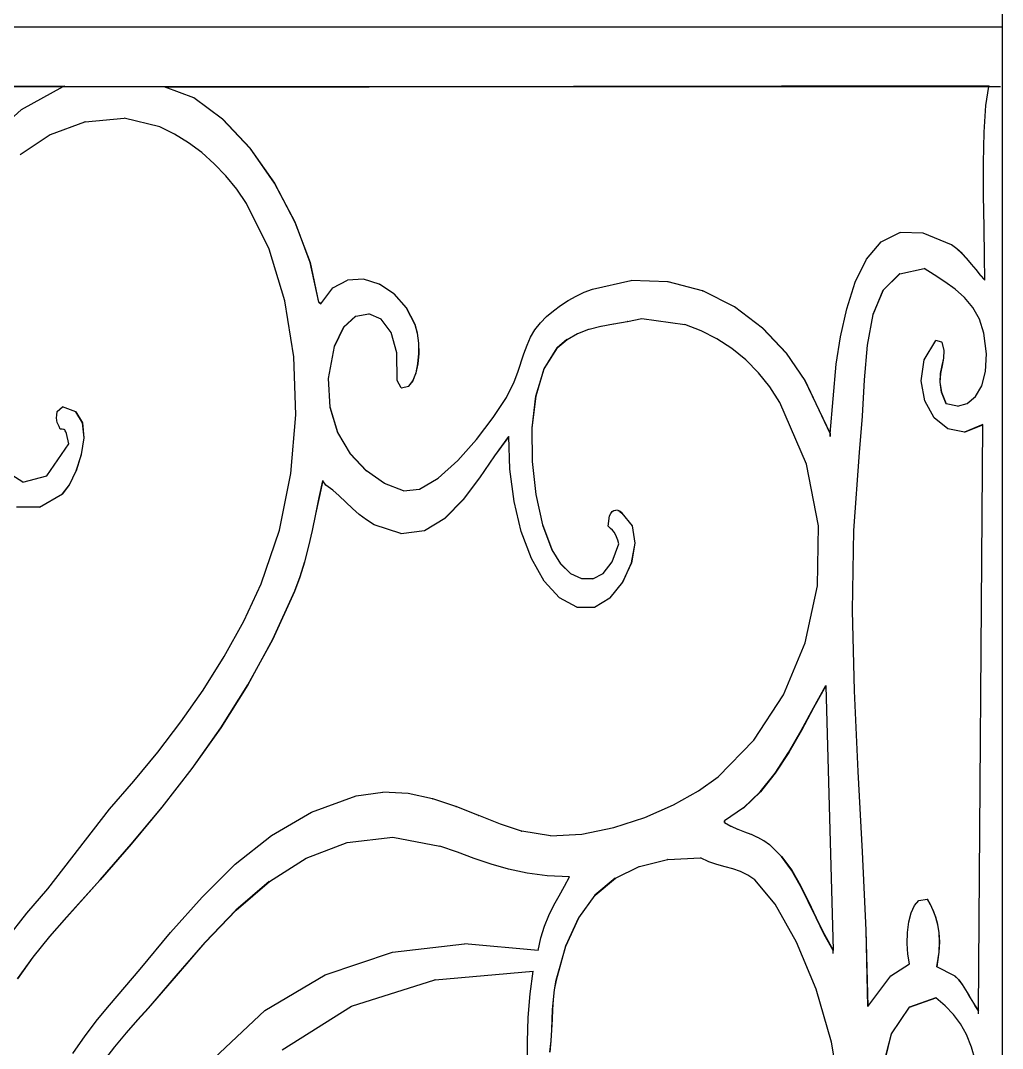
# Model space of a CAD drawing. Header units: inches. Extents: x -2812 to 9774, y -15726 to -746.
# Drawn here: x 3764.93 to 3778.76, y -9209.72 to -9195.25 of the extents above; entities that cross this region are included whole.
import ezdxf

# ---------------------------------------------------------------- set-up
doc = ezdxf.new("R2010")
doc.units = ezdxf.units.IN
doc.header["$LTSCALE"] = 17
doc.header["$MEASUREMENT"] = 0
doc.layers.add('OUTLINE', color=1, linetype='Continuous', lineweight=25)

msp = doc.modelspace()

# ---------------------------------------------------------------- linework, layer by layer
for p, q in [((3763.077, -9195.338), (3778.755, -9195.338)), ((3764.55, -9196.172), (3765.549, -9196.168)), ((3764.55, -9196.178), (3765.53, -9196.178)), ((3764.945, -9196.5), (3765.53, -9196.178)), ((3765.53, -9196.178), (3765.549, -9196.168)), ((3765.53, -9196.178), (3772.716, -9196.178)), ((3766.965, -9196.188), (3766.962, -9196.188)), ((3766.965, -9196.188), (3772.716, -9196.178)), ((3767.37, -9196.34), (3766.965, -9196.188)), ((3772.719, -9196.178), (3772.716, -9196.178)), ((3778.566, -9196.168), (3772.719, -9196.178)), ((3772.719, -9196.178), (3778.565, -9196.178)), ((3778.523, -9196.447), (3778.565, -9196.178)), ((3778.565, -9196.178), (3778.566, -9196.168)), ((3778.565, -9196.178), (3778.73, -9196.178)), ((3767.37, -9196.34), (3767.372, -9196.34)), ((3767.775, -9196.636), (3767.372, -9196.34)), ((3764.671, -9196.75), (3764.945, -9196.5)), ((3778.498, -9196.819), (3778.523, -9196.447)), ((3765.35, -9196.852), (3765.837, -9196.678)), ((3765.84, -9196.678), (3765.837, -9196.678)), ((3765.84, -9196.678), (3766.388, -9196.624)), ((3766.889, -9196.748), (3766.388, -9196.624)), ((3767.775, -9196.636), (3767.778, -9196.636)), ((3767.775, -9196.636), (3768.159, -9197.047)), ((3768.162, -9197.047), (3767.778, -9196.636)), ((3767.096, -9196.85), (3766.889, -9196.748)), ((3778.489, -9197.251), (3778.498, -9196.819)), ((3764.927, -9197.137), (3765.348, -9196.852)), ((3765.348, -9196.852), (3765.35, -9196.852)), ((3767.294, -9196.97), (3767.096, -9196.85)), ((3767.482, -9197.109), (3767.294, -9196.97)), ((3767.658, -9197.266), (3767.482, -9197.109)), ((3768.159, -9197.047), (3768.162, -9197.047)), ((3768.159, -9197.047), (3768.505, -9197.541)), ((3768.508, -9197.541), (3768.162, -9197.047)), ((3778.49, -9197.71), (3778.489, -9197.251)), ((3767.822, -9197.438), (3767.658, -9197.266)), ((3767.974, -9197.625), (3767.822, -9197.438)), ((3768.505, -9197.541), (3768.794, -9198.087)), ((3768.505, -9197.541), (3768.508, -9197.541)), ((3768.797, -9198.087), (3768.508, -9197.541)), ((3768.111, -9197.827), (3767.974, -9197.625)), ((3768.431, -9198.469), (3768.111, -9197.827)), ((3778.496, -9198.161), (3778.49, -9197.71)), ((3768.794, -9198.087), (3769.007, -9198.656)), ((3768.794, -9198.087), (3768.797, -9198.087)), ((3769.01, -9198.656), (3768.797, -9198.087)), ((3777.048, -9198.365), (3777.311, -9198.233)), ((3777.311, -9198.233), (3777.314, -9198.233)), ((3777.639, -9198.242), (3777.314, -9198.233)), ((3777.639, -9198.242), (3777.641, -9198.242)), ((3778.036, -9198.407), (3777.641, -9198.242)), ((3778.504, -9198.57), (3778.496, -9198.161)), ((3776.84, -9198.609), (3777.048, -9198.365)), ((3778.036, -9198.407), (3778.039, -9198.407)), ((3778.112, -9198.463), (3778.039, -9198.407)), ((3768.653, -9199.196), (3768.431, -9198.469)), ((3778.112, -9198.463), (3778.115, -9198.463)), ((3778.112, -9198.463), (3778.184, -9198.528)), ((3778.186, -9198.528), (3778.115, -9198.463)), ((3778.184, -9198.528), (3778.186, -9198.528)), ((3778.184, -9198.528), (3778.251, -9198.601)), ((3778.254, -9198.601), (3778.186, -9198.528)), ((3769.007, -9198.656), (3769.01, -9198.656)), ((3769.007, -9198.656), (3769.127, -9199.216)), ((3769.13, -9199.216), (3769.01, -9198.656)), ((3776.68, -9198.933), (3776.84, -9198.609)), ((3778.251, -9198.601), (3778.316, -9198.677)), ((3778.251, -9198.601), (3778.254, -9198.601)), ((3778.319, -9198.677), (3778.254, -9198.601)), ((3778.316, -9198.677), (3778.319, -9198.677)), ((3778.316, -9198.677), (3778.38, -9198.756)), ((3778.383, -9198.756), (3778.319, -9198.677)), ((3778.507, -9198.902), (3778.504, -9198.57)), ((3777.307, -9198.817), (3777.075, -9199.043)), ((3777.078, -9199.043), (3777.31, -9198.817)), ((3777.31, -9198.817), (3777.307, -9198.817)), ((3777.31, -9198.817), (3777.654, -9198.74)), ((3777.796, -9198.831), (3777.654, -9198.74)), ((3777.944, -9198.926), (3777.796, -9198.831)), ((3778.38, -9198.756), (3778.383, -9198.756)), ((3778.38, -9198.756), (3778.443, -9198.832)), ((3778.446, -9198.832), (3778.383, -9198.756)), ((3778.443, -9198.832), (3778.507, -9198.905)), ((3778.443, -9198.832), (3778.446, -9198.832)), ((3778.507, -9198.902), (3778.446, -9198.832)), ((3769.327, -9199.014), (3769.533, -9198.903)), ((3769.759, -9198.89), (3769.533, -9198.903)), ((3769.981, -9198.96), (3769.759, -9198.89)), ((3769.981, -9198.96), (3769.984, -9198.96)), ((3770.188, -9199.099), (3769.984, -9198.96)), ((3772.985, -9199.03), (3773.525, -9198.911)), ((3773.525, -9198.911), (3773.528, -9198.911)), ((3774.045, -9198.926), (3773.528, -9198.911)), ((3774.045, -9198.926), (3774.048, -9198.926)), ((3774.533, -9199.056), (3774.048, -9198.926)), ((3776.562, -9199.307), (3776.68, -9198.933)), ((3778.088, -9199.03), (3777.944, -9198.926)), ((3778.507, -9198.905), (3778.507, -9198.902)), ((3769.158, -9199.236), (3769.327, -9199.014)), ((3770.188, -9199.099), (3770.191, -9199.099)), ((3770.188, -9199.099), (3770.361, -9199.293)), ((3770.364, -9199.293), (3770.191, -9199.099)), ((3772.642, -9199.19), (3772.753, -9199.129)), ((3772.753, -9199.129), (3772.868, -9199.075)), ((3772.868, -9199.075), (3772.985, -9199.03)), ((3774.533, -9199.056), (3774.536, -9199.056)), ((3774.981, -9199.281), (3774.536, -9199.056)), ((3777.075, -9199.043), (3776.931, -9199.387)), ((3776.934, -9199.387), (3777.078, -9199.043)), ((3777.075, -9199.043), (3777.078, -9199.043)), ((3778.221, -9199.148), (3778.088, -9199.03)), ((3768.777, -9199.983), (3768.653, -9199.196)), ((3769.127, -9199.216), (3769.13, -9199.216)), ((3769.158, -9199.236), (3769.13, -9199.216)), ((3769.13, -9199.216), (3769.157, -9199.237)), ((3769.157, -9199.237), (3769.158, -9199.236)), ((3772.433, -9199.335), (3772.534, -9199.259)), ((3772.534, -9199.259), (3772.642, -9199.19)), ((3774.981, -9199.281), (3774.984, -9199.281)), ((3775.377, -9199.579), (3774.984, -9199.281)), ((3778.338, -9199.287), (3778.221, -9199.148)), ((3769.648, -9199.412), (3769.479, -9199.564)), ((3769.482, -9199.564), (3769.651, -9199.412)), ((3769.648, -9199.412), (3769.651, -9199.412)), ((3769.651, -9199.412), (3769.833, -9199.378)), ((3770.007, -9199.455), (3769.833, -9199.378)), ((3770.361, -9199.293), (3770.364, -9199.293)), ((3770.361, -9199.293), (3770.482, -9199.527)), ((3770.485, -9199.527), (3770.364, -9199.293)), ((3772.249, -9199.507), (3772.337, -9199.417)), ((3772.337, -9199.417), (3772.433, -9199.335)), ((3776.476, -9199.702), (3776.562, -9199.307)), ((3776.931, -9199.387), (3776.851, -9199.818)), ((3776.854, -9199.818), (3776.934, -9199.387)), ((3776.931, -9199.387), (3776.934, -9199.387)), ((3778.431, -9199.453), (3778.338, -9199.287)), ((3769.479, -9199.564), (3769.348, -9199.838)), ((3769.351, -9199.838), (3769.482, -9199.564)), ((3769.479, -9199.564), (3769.482, -9199.564)), ((3770.147, -9199.641), (3770.007, -9199.455)), ((3770.482, -9199.527), (3770.485, -9199.527)), ((3770.482, -9199.527), (3770.515, -9199.652)), ((3770.518, -9199.652), (3770.485, -9199.527)), ((3772.172, -9199.604), (3772.249, -9199.507)), ((3772.935, -9199.594), (3773.101, -9199.553)), ((3773.101, -9199.553), (3773.104, -9199.553)), ((3773.104, -9199.553), (3773.281, -9199.521)), ((3773.281, -9199.521), (3773.284, -9199.521)), ((3773.284, -9199.521), (3773.473, -9199.487)), ((3773.476, -9199.487), (3773.473, -9199.487)), ((3773.476, -9199.487), (3773.677, -9199.444)), ((3773.677, -9199.444), (3774.281, -9199.527)), ((3774.512, -9199.617), (3774.281, -9199.527)), ((3778.493, -9199.652), (3778.431, -9199.453)), ((3770.23, -9199.929), (3770.147, -9199.641)), ((3770.515, -9199.652), (3770.518, -9199.652)), ((3770.515, -9199.652), (3770.533, -9199.792)), ((3770.536, -9199.792), (3770.518, -9199.652)), ((3772.061, -9199.821), (3772.111, -9199.709)), ((3772.111, -9199.709), (3772.172, -9199.604)), ((3772.627, -9199.738), (3772.773, -9199.653)), ((3772.773, -9199.653), (3772.776, -9199.653)), ((3772.776, -9199.653), (3772.932, -9199.594)), ((3772.932, -9199.594), (3772.935, -9199.594)), ((3774.733, -9199.731), (3774.512, -9199.617)), ((3775.377, -9199.579), (3775.38, -9199.579)), ((3775.377, -9199.579), (3775.712, -9199.93)), ((3775.715, -9199.93), (3775.38, -9199.579)), ((3776.416, -9200.087), (3776.476, -9199.702)), ((3778.529, -9199.94), (3778.493, -9199.652)), ((3769.348, -9199.838), (3769.263, -9200.287)), ((3769.266, -9200.287), (3769.351, -9199.838)), ((3769.348, -9199.838), (3769.351, -9199.838)), ((3770.533, -9199.792), (3770.536, -9199.792)), ((3770.533, -9199.792), (3770.536, -9199.938)), ((3770.539, -9199.938), (3770.536, -9199.792)), ((3772.017, -9199.94), (3772.061, -9199.821)), ((3772.485, -9199.859), (3772.299, -9200.152)), ((3772.302, -9200.152), (3772.487, -9199.859)), ((3772.624, -9199.738), (3772.485, -9199.859)), ((3772.485, -9199.859), (3772.487, -9199.859)), ((3772.487, -9199.859), (3772.627, -9199.738)), ((3772.624, -9199.738), (3772.627, -9199.738)), ((3774.943, -9199.868), (3774.733, -9199.731)), ((3776.851, -9199.818), (3776.81, -9200.306)), ((3776.813, -9200.306), (3776.854, -9199.818)), ((3776.851, -9199.818), (3776.854, -9199.818)), ((3777.654, -9200.028), (3777.815, -9199.755)), ((3777.815, -9199.755), (3777.818, -9199.755)), ((3777.904, -9199.776), (3777.818, -9199.755)), ((3777.904, -9199.776), (3777.906, -9199.776)), ((3777.904, -9199.776), (3777.931, -9199.893)), ((3777.934, -9199.893), (3777.906, -9199.776)), ((3768.806, -9200.801), (3768.777, -9199.983)), ((3770.232, -9200.315), (3770.23, -9199.929)), ((3770.536, -9199.938), (3770.524, -9200.08)), ((3770.526, -9200.08), (3770.539, -9199.938)), ((3770.536, -9199.938), (3770.539, -9199.938)), ((3771.931, -9200.197), (3772.017, -9199.94)), ((3775.14, -9200.027), (3774.943, -9199.868)), ((3775.712, -9199.93), (3775.715, -9199.93)), ((3775.712, -9199.93), (3775.975, -9200.315)), ((3775.977, -9200.315), (3775.715, -9199.93)), ((3777.926, -9200.001), (3777.905, -9200.106)), ((3777.908, -9200.106), (3777.929, -9200.001)), ((3777.931, -9199.893), (3777.926, -9200.001)), ((3777.926, -9200.001), (3777.929, -9200.001)), ((3777.929, -9200.001), (3777.934, -9199.893)), ((3777.931, -9199.893), (3777.934, -9199.893)), ((3778.517, -9200.188), (3778.529, -9199.94)), ((3770.524, -9200.08), (3770.496, -9200.211)), ((3770.499, -9200.211), (3770.526, -9200.08)), ((3770.524, -9200.08), (3770.526, -9200.08)), ((3775.32, -9200.208), (3775.14, -9200.027)), ((3776.331, -9201.062), (3776.416, -9200.087)), ((3777.609, -9200.322), (3777.654, -9200.028)), ((3777.905, -9200.106), (3777.883, -9200.217)), ((3777.885, -9200.217), (3777.908, -9200.106)), ((3777.905, -9200.106), (3777.908, -9200.106)), ((3769.263, -9200.287), (3769.285, -9200.692)), ((3769.263, -9200.287), (3769.266, -9200.287)), ((3769.288, -9200.692), (3769.266, -9200.287)), ((3770.496, -9200.211), (3770.452, -9200.32)), ((3770.455, -9200.32), (3770.499, -9200.211)), ((3770.496, -9200.211), (3770.499, -9200.211)), ((3771.881, -9200.336), (3771.931, -9200.197)), ((3772.299, -9200.152), (3772.183, -9200.537)), ((3772.186, -9200.537), (3772.302, -9200.152)), ((3772.299, -9200.152), (3772.302, -9200.152)), ((3775.481, -9200.408), (3775.32, -9200.208)), ((3777.883, -9200.217), (3777.874, -9200.339)), ((3777.877, -9200.339), (3777.885, -9200.217)), ((3777.883, -9200.217), (3777.885, -9200.217)), ((3778.465, -9200.39), (3778.517, -9200.188)), ((3770.29, -9200.419), (3770.232, -9200.315)), ((3770.29, -9200.419), (3770.293, -9200.419)), ((3770.293, -9200.419), (3770.394, -9200.398)), ((3770.452, -9200.32), (3770.394, -9200.398)), ((3770.394, -9200.398), (3770.396, -9200.398)), ((3770.396, -9200.398), (3770.455, -9200.32)), ((3770.452, -9200.32), (3770.455, -9200.32)), ((3771.77, -9200.554), (3771.881, -9200.336)), ((3775.621, -9200.626), (3775.481, -9200.408)), ((3775.975, -9200.315), (3776.328, -9201.062)), ((3775.975, -9200.315), (3775.977, -9200.315)), ((3776.331, -9201.062), (3775.977, -9200.315)), ((3776.81, -9200.306), (3776.781, -9200.82)), ((3776.784, -9200.82), (3776.813, -9200.306)), ((3776.81, -9200.306), (3776.813, -9200.306)), ((3777.661, -9200.605), (3777.609, -9200.322)), ((3777.874, -9200.339), (3777.877, -9200.339)), ((3777.874, -9200.339), (3777.896, -9200.48)), ((3777.899, -9200.48), (3777.877, -9200.339)), ((3778.377, -9200.542), (3778.465, -9200.39)), ((3771.586, -9200.837), (3771.77, -9200.554)), ((3772.183, -9200.537), (3772.131, -9200.983)), ((3772.133, -9200.983), (3772.186, -9200.537)), ((3772.183, -9200.537), (3772.186, -9200.537)), ((3777.896, -9200.48), (3777.899, -9200.48)), ((3777.896, -9200.48), (3777.962, -9200.647)), ((3777.965, -9200.647), (3777.899, -9200.48)), ((3778.26, -9200.639), (3778.377, -9200.542)), ((3765.446, -9200.751), (3765.519, -9200.689)), ((3765.519, -9200.689), (3765.522, -9200.689)), ((3765.522, -9200.689), (3765.521, -9200.689)), ((3765.707, -9200.757), (3765.522, -9200.689)), ((3769.285, -9200.692), (3769.288, -9200.692)), ((3769.285, -9200.692), (3769.394, -9201.048)), ((3769.397, -9201.048), (3769.288, -9200.692)), ((3775.995, -9201.492), (3775.621, -9200.626)), ((3777.792, -9200.842), (3777.661, -9200.605)), ((3777.962, -9200.647), (3777.965, -9200.647)), ((3778.12, -9200.676), (3777.965, -9200.647)), ((3778.12, -9200.676), (3778.26, -9200.639)), ((3765.438, -9200.844), (3765.44, -9200.803)), ((3765.441, -9200.879), (3765.438, -9200.844)), ((3765.44, -9200.803), (3765.446, -9200.751)), ((3765.707, -9200.757), (3765.802, -9200.912)), ((3765.707, -9200.757), (3765.71, -9200.757)), ((3765.804, -9200.912), (3765.71, -9200.757)), ((3768.738, -9201.624), (3768.806, -9200.801)), ((3771.351, -9201.147), (3771.586, -9200.837)), ((3776.781, -9200.82), (3776.74, -9201.332)), ((3776.743, -9201.332), (3776.784, -9200.82)), ((3776.781, -9200.82), (3776.784, -9200.82)), ((3777.984, -9200.999), (3777.792, -9200.842)), ((3765.448, -9200.908), (3765.441, -9200.879)), ((3765.458, -9200.936), (3765.448, -9200.908)), ((3765.472, -9200.966), (3765.458, -9200.936)), ((3765.49, -9201), (3765.472, -9200.966)), ((3765.516, -9201.003), (3765.49, -9201)), ((3765.534, -9201.006), (3765.516, -9201.003)), ((3765.546, -9201.008), (3765.534, -9201.006)), ((3765.553, -9201.013), (3765.546, -9201.008)), ((3765.56, -9201.023), (3765.553, -9201.013)), ((3765.802, -9200.912), (3765.822, -9201.122)), ((3765.802, -9200.912), (3765.804, -9200.912)), ((3765.825, -9201.122), (3765.804, -9200.912)), ((3772.131, -9200.983), (3772.133, -9200.983)), ((3772.131, -9200.983), (3772.134, -9201.455)), ((3772.137, -9201.455), (3772.133, -9200.983)), ((3778.22, -9201.042), (3777.984, -9200.999)), ((3778.478, -9200.938), (3778.222, -9201.042)), ((3778.222, -9201.042), (3778.478, -9200.939)), ((3778.419, -9209.187), (3778.478, -9200.939)), ((3778.478, -9200.939), (3778.478, -9200.938)), ((3765.567, -9201.038), (3765.56, -9201.023)), ((3765.578, -9201.062), (3765.567, -9201.038)), ((3765.608, -9201.207), (3765.578, -9201.062)), ((3765.822, -9201.122), (3765.786, -9201.358)), ((3765.789, -9201.358), (3765.825, -9201.122)), ((3765.822, -9201.122), (3765.825, -9201.122)), ((3769.394, -9201.048), (3769.571, -9201.349)), ((3769.394, -9201.048), (3769.397, -9201.048)), ((3769.574, -9201.349), (3769.397, -9201.048)), ((3771.085, -9201.444), (3771.351, -9201.147)), ((3771.807, -9201.103), (3771.605, -9201.377)), ((3771.608, -9201.377), (3771.807, -9201.107)), ((3771.807, -9201.107), (3771.807, -9201.103)), ((3771.821, -9201.565), (3771.807, -9201.107)), ((3776.328, -9201.062), (3776.328, -9201.103)), ((3776.328, -9201.062), (3776.331, -9201.062)), ((3776.328, -9201.103), (3776.331, -9201.071)), ((3776.331, -9201.071), (3776.331, -9201.062)), ((3778.22, -9201.042), (3778.222, -9201.042)), ((3765.302, -9201.66), (3765.608, -9201.207)), ((3765.786, -9201.358), (3765.712, -9201.589)), ((3765.715, -9201.589), (3765.789, -9201.358)), ((3765.786, -9201.358), (3765.789, -9201.358)), ((3769.571, -9201.349), (3769.798, -9201.59)), ((3769.571, -9201.349), (3769.574, -9201.349)), ((3769.8, -9201.59), (3769.574, -9201.349)), ((3770.811, -9201.69), (3771.085, -9201.444)), ((3771.605, -9201.377), (3771.393, -9201.687)), ((3771.396, -9201.687), (3771.608, -9201.377)), ((3771.605, -9201.377), (3771.608, -9201.377)), ((3776.74, -9201.332), (3776.658, -9202.43)), ((3776.661, -9202.43), (3776.743, -9201.332)), ((3776.74, -9201.332), (3776.743, -9201.332)), ((3764.964, -9201.746), (3764.632, -9201.539)), ((3765.712, -9201.589), (3765.617, -9201.784)), ((3765.62, -9201.784), (3765.715, -9201.589)), ((3765.712, -9201.589), (3765.715, -9201.589)), ((3769.798, -9201.59), (3769.8, -9201.59)), ((3770.053, -9201.766), (3769.8, -9201.59)), ((3771.879, -9202.018), (3771.821, -9201.565)), ((3772.134, -9201.455), (3772.137, -9201.455)), ((3772.134, -9201.455), (3772.187, -9201.92)), ((3772.19, -9201.92), (3772.137, -9201.455)), ((3776.164, -9202.361), (3775.995, -9201.492)), ((3764.964, -9201.746), (3765.302, -9201.66)), ((3768.575, -9202.425), (3768.738, -9201.624)), ((3769.186, -9201.726), (3769.134, -9201.963)), ((3769.137, -9201.963), (3769.188, -9201.729)), ((3769.188, -9201.729), (3769.186, -9201.726)), ((3769.23, -9201.788), (3769.188, -9201.729)), ((3770.548, -9201.845), (3770.811, -9201.69)), ((3771.393, -9201.687), (3771.162, -9201.993)), ((3771.165, -9201.993), (3771.396, -9201.687)), ((3771.393, -9201.687), (3771.396, -9201.687)), ((3765.617, -9201.784), (3765.519, -9201.912)), ((3765.522, -9201.912), (3765.62, -9201.784)), ((3765.617, -9201.784), (3765.62, -9201.784)), ((3769.325, -9201.86), (3769.23, -9201.788)), ((3769.418, -9201.942), (3769.325, -9201.86)), ((3770.053, -9201.766), (3770.056, -9201.766)), ((3770.32, -9201.871), (3770.056, -9201.766)), ((3770.32, -9201.871), (3770.548, -9201.845)), ((3765.198, -9202.099), (3765.519, -9201.912)), ((3765.519, -9201.912), (3765.522, -9201.912)), ((3769.134, -9201.963), (3769.085, -9202.197)), ((3769.088, -9202.197), (3769.137, -9201.963)), ((3769.134, -9201.963), (3769.137, -9201.963)), ((3769.603, -9202.116), (3769.418, -9201.942)), ((3771.162, -9201.993), (3770.906, -9202.253)), ((3770.909, -9202.253), (3771.165, -9201.993)), ((3771.162, -9201.993), (3771.165, -9201.993)), ((3771.981, -9202.444), (3771.879, -9202.018)), ((3772.187, -9201.92), (3772.19, -9201.92)), ((3772.187, -9201.92), (3772.281, -9202.347)), ((3772.284, -9202.347), (3772.19, -9201.92)), ((3765.198, -9202.099), (3764.871, -9202.099)), ((3769.699, -9202.201), (3769.603, -9202.116)), ((3773.239, -9202.188), (3773.26, -9202.162)), ((3773.26, -9202.162), (3773.285, -9202.147)), ((3773.285, -9202.147), (3773.312, -9202.142)), ((3773.312, -9202.142), (3773.314, -9202.142)), ((3773.314, -9202.142), (3773.313, -9202.142)), ((3773.34, -9202.146), (3773.314, -9202.142)), ((3773.34, -9202.146), (3773.343, -9202.146)), ((3773.369, -9202.159), (3773.343, -9202.146)), ((3773.369, -9202.159), (3773.372, -9202.159)), ((3773.369, -9202.159), (3773.398, -9202.182)), ((3773.4, -9202.182), (3773.372, -9202.159)), ((3769.085, -9202.197), (3769.037, -9202.426)), ((3769.04, -9202.426), (3769.088, -9202.197)), ((3769.085, -9202.197), (3769.088, -9202.197)), ((3769.8, -9202.28), (3769.699, -9202.201)), ((3769.908, -9202.348), (3769.8, -9202.28)), ((3770.619, -9202.427), (3770.906, -9202.253)), ((3770.906, -9202.253), (3770.909, -9202.253)), ((3773.206, -9202.368), (3773.221, -9202.223)), ((3773.221, -9202.223), (3773.239, -9202.188)), ((3773.398, -9202.182), (3773.4, -9202.182)), ((3773.398, -9202.182), (3773.542, -9202.36)), ((3773.545, -9202.36), (3773.4, -9202.182)), ((3768.317, -9203.177), (3768.575, -9202.425)), ((3769.037, -9202.426), (3768.985, -9202.65)), ((3768.988, -9202.65), (3769.04, -9202.426)), ((3769.037, -9202.426), (3769.04, -9202.426)), ((3770.286, -9202.472), (3769.908, -9202.348)), ((3770.289, -9202.472), (3770.616, -9202.427)), ((3770.616, -9202.427), (3770.619, -9202.427)), ((3772.123, -9202.824), (3771.981, -9202.444)), ((3772.281, -9202.347), (3772.284, -9202.347)), ((3772.281, -9202.347), (3772.411, -9202.7)), ((3772.414, -9202.7), (3772.284, -9202.347)), ((3773.238, -9202.398), (3773.206, -9202.368)), ((3773.264, -9202.425), (3773.238, -9202.398)), ((3773.286, -9202.453), (3773.264, -9202.425)), ((3773.305, -9202.483), (3773.286, -9202.453)), ((3773.542, -9202.36), (3773.545, -9202.36)), ((3773.542, -9202.36), (3773.581, -9202.607)), ((3773.584, -9202.607), (3773.545, -9202.36)), ((3776.151, -9203.209), (3776.164, -9202.361)), ((3776.658, -9202.43), (3776.64, -9203.552)), ((3776.643, -9203.552), (3776.661, -9202.43)), ((3776.658, -9202.43), (3776.661, -9202.43)), ((3770.286, -9202.472), (3770.289, -9202.472)), ((3773.322, -9202.519), (3773.305, -9202.483)), ((3773.338, -9202.563), (3773.322, -9202.519)), ((3773.353, -9202.617), (3773.338, -9202.563)), ((3773.581, -9202.607), (3773.53, -9202.885)), ((3773.533, -9202.885), (3773.584, -9202.607)), ((3773.581, -9202.607), (3773.584, -9202.607)), ((3768.985, -9202.65), (3768.929, -9202.868)), ((3768.932, -9202.868), (3768.988, -9202.65)), ((3768.985, -9202.65), (3768.988, -9202.65)), ((3772.411, -9202.7), (3772.414, -9202.7)), ((3772.411, -9202.7), (3772.533, -9202.899)), ((3772.536, -9202.899), (3772.414, -9202.7)), ((3773.26, -9202.87), (3773.353, -9202.617)), ((3768.929, -9202.868), (3768.864, -9203.079)), ((3768.867, -9203.079), (3768.932, -9202.868)), ((3768.929, -9202.868), (3768.932, -9202.868)), ((3772.302, -9203.141), (3772.123, -9202.824)), ((3772.533, -9202.899), (3772.536, -9202.899)), ((3772.533, -9202.899), (3772.677, -9203.038)), ((3772.68, -9203.038), (3772.536, -9202.899)), ((3773.135, -9203.032), (3773.26, -9202.87)), ((3773.53, -9202.885), (3773.407, -9203.154)), ((3773.41, -9203.154), (3773.533, -9202.885)), ((3773.53, -9202.885), (3773.533, -9202.885)), ((3772.677, -9203.038), (3772.68, -9203.038)), ((3772.832, -9203.11), (3772.68, -9203.038)), ((3772.989, -9203.11), (3773.135, -9203.032)), ((3768.072, -9203.704), (3768.317, -9203.177)), ((3768.864, -9203.079), (3768.788, -9203.281)), ((3768.791, -9203.281), (3768.867, -9203.079)), ((3768.864, -9203.079), (3768.867, -9203.079)), ((3772.517, -9203.375), (3772.302, -9203.141)), ((3772.832, -9203.11), (3772.835, -9203.11)), ((3772.989, -9203.11), (3772.835, -9203.11)), ((3773.407, -9203.154), (3773.227, -9203.374)), ((3773.23, -9203.374), (3773.41, -9203.154)), ((3773.407, -9203.154), (3773.41, -9203.154)), ((3768.788, -9203.281), (3768.478, -9203.96)), ((3768.481, -9203.96), (3768.791, -9203.281)), ((3768.788, -9203.281), (3768.791, -9203.281)), ((3775.979, -9204.01), (3776.151, -9203.209)), ((3772.764, -9203.509), (3772.517, -9203.375)), ((3773.01, -9203.506), (3773.227, -9203.374)), ((3773.227, -9203.374), (3773.23, -9203.374)), ((3772.764, -9203.509), (3772.767, -9203.509)), ((3772.767, -9203.509), (3773.007, -9203.506)), ((3773.007, -9203.506), (3773.01, -9203.506)), ((3776.64, -9203.552), (3776.643, -9203.552)), ((3776.64, -9203.552), (3776.667, -9204.686)), ((3776.67, -9204.686), (3776.643, -9203.552)), ((3767.799, -9204.202), (3768.072, -9203.704)), ((3768.478, -9203.96), (3768.129, -9204.6)), ((3768.131, -9204.6), (3768.481, -9203.96)), ((3768.478, -9203.96), (3768.481, -9203.96)), ((3775.674, -9204.741), (3775.979, -9204.01)), ((3767.503, -9204.674), (3767.799, -9204.202)), ((3768.129, -9204.6), (3767.748, -9205.205)), ((3767.751, -9205.205), (3768.131, -9204.6)), ((3768.129, -9204.6), (3768.131, -9204.6)), ((3776.094, -9204.926), (3776.269, -9204.608)), ((3776.269, -9204.613), (3776.097, -9204.926)), ((3776.269, -9204.608), (3776.27, -9204.611)), ((3776.27, -9204.611), (3776.269, -9204.613)), ((3776.269, -9204.613), (3776.371, -9208.334)), ((3776.27, -9204.611), (3776.27, -9204.612)), ((3767.189, -9205.122), (3767.503, -9204.674)), ((3775.257, -9205.377), (3775.674, -9204.741)), ((3776.667, -9204.686), (3776.67, -9204.686)), ((3776.667, -9204.686), (3776.72, -9205.822)), ((3776.723, -9205.822), (3776.67, -9204.686)), ((3775.922, -9205.244), (3776.094, -9204.926)), ((3776.097, -9204.926), (3775.924, -9205.244)), ((3776.094, -9204.926), (3776.097, -9204.926)), ((3766.861, -9205.549), (3767.189, -9205.122)), ((3767.748, -9205.205), (3767.343, -9205.778)), ((3767.346, -9205.778), (3767.751, -9205.205)), ((3767.748, -9205.205), (3767.751, -9205.205)), ((3775.744, -9205.552), (3775.922, -9205.244)), ((3775.924, -9205.244), (3775.747, -9205.552)), ((3775.922, -9205.244), (3775.924, -9205.244)), ((3774.752, -9205.894), (3775.257, -9205.377)), ((3766.524, -9205.958), (3766.861, -9205.549)), ((3775.554, -9205.842), (3775.744, -9205.552)), ((3775.747, -9205.552), (3775.557, -9205.842)), ((3775.744, -9205.552), (3775.747, -9205.552)), ((3767.343, -9205.778), (3766.92, -9206.323)), ((3766.923, -9206.323), (3767.346, -9205.778)), ((3767.343, -9205.778), (3767.346, -9205.778)), ((3774.474, -9206.093), (3774.752, -9205.894)), ((3775.345, -9206.106), (3775.554, -9205.842)), ((3775.557, -9205.842), (3775.347, -9206.106)), ((3775.554, -9205.842), (3775.557, -9205.842)), ((3776.72, -9205.822), (3776.723, -9205.822)), ((3776.72, -9205.822), (3776.782, -9206.949)), ((3776.785, -9206.949), (3776.723, -9205.822)), ((3766.182, -9206.35), (3766.524, -9205.958)), ((3769.026, -9206.392), (3769.657, -9206.164)), ((3769.657, -9206.164), (3770.029, -9206.11)), ((3770.029, -9206.11), (3770.032, -9206.11)), ((3770.387, -9206.129), (3770.032, -9206.11)), ((3770.387, -9206.129), (3770.39, -9206.129)), ((3770.73, -9206.203), (3770.39, -9206.129)), ((3770.73, -9206.203), (3770.733, -9206.203)), ((3771.061, -9206.313), (3770.733, -9206.203)), ((3774.123, -9206.29), (3774.474, -9206.093)), ((3775.109, -9206.333), (3775.345, -9206.106)), ((3775.347, -9206.106), (3775.112, -9206.333)), ((3775.345, -9206.106), (3775.347, -9206.106)), ((3765.313, -9207.47), (3766.182, -9206.35)), ((3766.92, -9206.323), (3766.487, -9206.845)), ((3766.49, -9206.845), (3766.923, -9206.323)), ((3766.92, -9206.323), (3766.923, -9206.323)), ((3771.061, -9206.313), (3771.064, -9206.313)), ((3771.38, -9206.438), (3771.064, -9206.313)), ((3773.719, -9206.468), (3774.123, -9206.29)), ((3775.109, -9206.333), (3774.844, -9206.516)), ((3775.109, -9206.333), (3775.112, -9206.333)), ((3768.463, -9206.719), (3769.026, -9206.392)), ((3771.38, -9206.438), (3771.382, -9206.438)), ((3771.687, -9206.561), (3771.382, -9206.438)), ((3773.282, -9206.61), (3773.719, -9206.468)), ((3774.841, -9206.537), (3774.841, -9206.516)), ((3774.841, -9206.516), (3774.844, -9206.516)), ((3774.844, -9206.516), (3774.844, -9206.537)), ((3771.687, -9206.561), (3771.69, -9206.561)), ((3771.984, -9206.661), (3771.69, -9206.561)), ((3771.984, -9206.661), (3771.987, -9206.661)), ((3772.394, -9206.724), (3771.987, -9206.661)), ((3772.833, -9206.701), (3773.282, -9206.61)), ((3774.841, -9206.537), (3774.844, -9206.537)), ((3774.844, -9206.537), (3774.933, -9206.59)), ((3774.933, -9206.59), (3774.936, -9206.59)), ((3774.936, -9206.59), (3775.027, -9206.633)), ((3775.027, -9206.633), (3775.03, -9206.633)), ((3775.03, -9206.633), (3775.121, -9206.669)), ((3767.954, -9207.125), (3768.463, -9206.719)), ((3769.531, -9206.821), (3770.173, -9206.744)), ((3770.173, -9206.744), (3770.835, -9206.869)), ((3772.394, -9206.724), (3772.833, -9206.701)), ((3775.121, -9206.669), (3775.124, -9206.669)), ((3775.124, -9206.669), (3775.213, -9206.704)), ((3775.213, -9206.704), (3775.216, -9206.704)), ((3775.216, -9206.704), (3775.303, -9206.742)), ((3775.303, -9206.742), (3775.306, -9206.742)), ((3775.306, -9206.742), (3775.391, -9206.789)), ((3775.391, -9206.789), (3775.394, -9206.789)), ((3775.394, -9206.789), (3775.474, -9206.848)), ((3766.487, -9206.845), (3766.049, -9207.346)), ((3766.052, -9207.346), (3766.49, -9206.845)), ((3766.487, -9206.845), (3766.49, -9206.845)), ((3768.954, -9207.04), (3769.528, -9206.821)), ((3769.531, -9206.821), (3769.528, -9206.821)), ((3771.081, -9206.957), (3770.835, -9206.869)), ((3775.643, -9207.017), (3775.474, -9206.848)), ((3775.474, -9206.848), (3775.477, -9206.848)), ((3775.477, -9206.848), (3775.646, -9207.017)), ((3776.782, -9206.949), (3776.785, -9206.949)), ((3776.782, -9206.949), (3776.834, -9208.055)), ((3776.837, -9208.055), (3776.785, -9206.949)), ((3768.436, -9207.368), (3768.952, -9207.04)), ((3768.952, -9207.04), (3768.954, -9207.04)), ((3771.319, -9207.044), (3771.081, -9206.957)), ((3771.556, -9207.125), (3771.319, -9207.044)), ((3773.645, -9207.155), (3774.041, -9207.06)), ((3774.044, -9207.06), (3774.041, -9207.06)), ((3774.044, -9207.06), (3774.502, -9207.035)), ((3774.619, -9207.09), (3774.502, -9207.035)), ((3774.735, -9207.13), (3774.619, -9207.09)), ((3775.786, -9207.211), (3775.643, -9207.017)), ((3775.643, -9207.017), (3775.646, -9207.017)), ((3775.646, -9207.017), (3775.788, -9207.211)), ((3767.486, -9207.588), (3767.954, -9207.125)), ((3771.8, -9207.196), (3771.556, -9207.125)), ((3772.061, -9207.252), (3771.8, -9207.196)), ((3773.305, -9207.321), (3773.642, -9207.155)), ((3773.642, -9207.155), (3773.645, -9207.155)), ((3774.849, -9207.162), (3774.735, -9207.13)), ((3774.96, -9207.192), (3774.849, -9207.162)), ((3775.067, -9207.228), (3774.96, -9207.192)), ((3775.17, -9207.277), (3775.067, -9207.228)), ((3775.909, -9207.424), (3775.786, -9207.211)), ((3775.786, -9207.211), (3775.788, -9207.211)), ((3775.788, -9207.211), (3775.912, -9207.424)), ((3766.049, -9207.346), (3765.579, -9207.868)), ((3765.582, -9207.868), (3766.052, -9207.346)), ((3766.049, -9207.346), (3766.052, -9207.346)), ((3768.433, -9207.368), (3767.962, -9207.774)), ((3767.965, -9207.774), (3768.436, -9207.368)), ((3768.433, -9207.368), (3768.436, -9207.368)), ((3772.345, -9207.29), (3772.061, -9207.252)), ((3772.661, -9207.304), (3772.345, -9207.29)), ((3772.589, -9207.436), (3772.661, -9207.304)), ((3773.303, -9207.321), (3773.018, -9207.562)), ((3773.021, -9207.562), (3773.305, -9207.321)), ((3773.303, -9207.321), (3773.305, -9207.321)), ((3775.268, -9207.346), (3775.17, -9207.277)), ((3775.556, -9207.689), (3775.268, -9207.346)), ((3765.019, -9207.813), (3765.313, -9207.47)), ((3772.514, -9207.568), (3772.589, -9207.436)), ((3776.022, -9207.65), (3775.909, -9207.424)), ((3775.909, -9207.424), (3775.912, -9207.424)), ((3775.912, -9207.424), (3776.024, -9207.65)), ((3767.043, -9208.088), (3767.486, -9207.588)), ((3772.44, -9207.703), (3772.514, -9207.568)), ((3773.018, -9207.562), (3772.787, -9207.88)), ((3772.79, -9207.88), (3773.021, -9207.562)), ((3773.018, -9207.562), (3773.021, -9207.562)), ((3776.131, -9207.882), (3776.022, -9207.65)), ((3776.022, -9207.65), (3776.024, -9207.65)), ((3776.024, -9207.65), (3776.134, -9207.882)), ((3777.519, -9207.704), (3777.58, -9207.636)), ((3777.58, -9207.636), (3777.697, -9207.615)), ((3777.697, -9207.615), (3777.7, -9207.615)), ((3777.697, -9207.615), (3777.738, -9207.691)), ((3777.741, -9207.691), (3777.7, -9207.615)), ((3764.732, -9208.181), (3765.019, -9207.813)), ((3767.962, -9207.774), (3767.527, -9208.227)), ((3767.53, -9208.227), (3767.965, -9207.774)), ((3767.962, -9207.774), (3767.965, -9207.774)), ((3772.37, -9207.845), (3772.44, -9207.703)), ((3775.856, -9208.22), (3775.556, -9207.689)), ((3777.437, -9207.938), (3777.471, -9207.808)), ((3777.471, -9207.808), (3777.519, -9207.704)), ((3777.738, -9207.691), (3777.741, -9207.691)), ((3777.738, -9207.691), (3777.778, -9207.775)), ((3777.78, -9207.775), (3777.741, -9207.691)), ((3777.778, -9207.775), (3777.78, -9207.775)), ((3777.778, -9207.775), (3777.813, -9207.869)), ((3777.816, -9207.869), (3777.78, -9207.775)), ((3765.579, -9207.868), (3765.339, -9208.144)), ((3765.342, -9208.144), (3765.582, -9207.868)), ((3765.579, -9207.868), (3765.582, -9207.868)), ((3772.308, -9207.996), (3772.37, -9207.845)), ((3772.787, -9207.88), (3772.605, -9208.277)), ((3772.608, -9208.277), (3772.79, -9207.88)), ((3772.787, -9207.88), (3772.79, -9207.88)), ((3776.245, -9208.115), (3776.131, -9207.882)), ((3776.131, -9207.882), (3776.134, -9207.882)), ((3776.134, -9207.882), (3776.248, -9208.115)), ((3777.417, -9208.085), (3777.437, -9207.938)), ((3777.813, -9207.869), (3777.816, -9207.869)), ((3777.813, -9207.869), (3777.842, -9207.974)), ((3777.845, -9207.974), (3777.816, -9207.869)), ((3766.613, -9208.601), (3767.043, -9208.088)), ((3772.257, -9208.161), (3772.308, -9207.996)), ((3776.834, -9208.055), (3776.837, -9208.055)), ((3776.834, -9208.055), (3776.858, -9209.129)), ((3776.861, -9209.126), (3776.837, -9208.055)), ((3777.412, -9208.239), (3777.417, -9208.085)), ((3777.842, -9207.974), (3777.845, -9207.974)), ((3777.842, -9207.974), (3777.861, -9208.09)), ((3777.864, -9208.09), (3777.845, -9207.974)), ((3777.861, -9208.09), (3777.864, -9208.09)), ((3777.861, -9208.09), (3777.868, -9208.219)), ((3777.871, -9208.219), (3777.864, -9208.09)), ((3765.339, -9208.144), (3765.105, -9208.434)), ((3765.108, -9208.434), (3765.342, -9208.144)), ((3765.339, -9208.144), (3765.342, -9208.144)), ((3767.527, -9208.227), (3767.119, -9208.697)), ((3767.122, -9208.697), (3767.53, -9208.227)), ((3767.527, -9208.227), (3767.53, -9208.227)), ((3770.168, -9208.364), (3771.179, -9208.245)), ((3771.179, -9208.245), (3771.182, -9208.245)), ((3771.182, -9208.245), (3771.181, -9208.245)), ((3772.22, -9208.341), (3771.182, -9208.245)), ((3772.22, -9208.341), (3772.257, -9208.161)), ((3776.132, -9208.885), (3775.856, -9208.22)), ((3776.371, -9208.339), (3776.245, -9208.115)), ((3776.245, -9208.115), (3776.248, -9208.115)), ((3776.248, -9208.115), (3776.371, -9208.334)), ((3777.422, -9208.389), (3777.412, -9208.239)), ((3777.868, -9208.219), (3777.859, -9208.362)), ((3777.862, -9208.362), (3777.871, -9208.219)), ((3777.868, -9208.219), (3777.871, -9208.219)), ((3769.221, -9208.682), (3770.168, -9208.364)), ((3772.605, -9208.277), (3772.47, -9208.756)), ((3772.473, -9208.756), (3772.608, -9208.277)), ((3772.605, -9208.277), (3772.608, -9208.277)), ((3776.371, -9208.334), (3776.371, -9208.339)), ((3776.372, -9208.341), (3776.371, -9208.339)), ((3776.372, -9208.383), (3776.372, -9208.341)), ((3777.447, -9208.528), (3777.422, -9208.389)), ((3777.859, -9208.362), (3777.83, -9208.569)), ((3777.833, -9208.569), (3777.862, -9208.362)), ((3777.859, -9208.362), (3777.862, -9208.362)), ((3765.105, -9208.434), (3764.885, -9208.738)), ((3764.888, -9208.738), (3765.108, -9208.434)), ((3765.105, -9208.434), (3765.108, -9208.434)), ((3777.182, -9208.694), (3777.447, -9208.528)), ((3766.182, -9209.108), (3766.613, -9208.601)), ((3768.371, -9209.184), (3769.221, -9208.682)), ((3770.766, -9208.752), (3772.146, -9208.632)), ((3772.104, -9208.951), (3772.146, -9208.632)), ((3777.83, -9208.569), (3777.833, -9208.569)), ((3778.08, -9208.694), (3777.833, -9208.569)), ((3767.119, -9208.697), (3766.727, -9209.15)), ((3766.73, -9209.15), (3767.122, -9208.697)), ((3767.119, -9208.697), (3767.122, -9208.697)), ((3769.591, -9209.121), (3770.763, -9208.752)), ((3770.766, -9208.752), (3770.763, -9208.752)), ((3772.47, -9208.756), (3772.445, -9208.893)), ((3772.448, -9208.893), (3772.473, -9208.756)), ((3772.47, -9208.756), (3772.473, -9208.756)), ((3776.861, -9209.126), (3777.182, -9208.694)), ((3778.08, -9208.694), (3778.083, -9208.694)), ((3778.08, -9208.694), (3778.139, -9208.753)), ((3778.141, -9208.753), (3778.083, -9208.694)), ((3778.139, -9208.753), (3778.141, -9208.753)), ((3778.139, -9208.753), (3778.19, -9208.82)), ((3778.193, -9208.82), (3778.141, -9208.753)), ((3778.19, -9208.82), (3778.193, -9208.82)), ((3778.19, -9208.82), (3778.237, -9208.892)), ((3778.24, -9208.892), (3778.193, -9208.82)), ((3772.078, -9209.284), (3772.104, -9208.951)), ((3772.445, -9208.893), (3772.429, -9209.031)), ((3772.432, -9209.031), (3772.448, -9208.893)), ((3772.445, -9208.893), (3772.448, -9208.893)), ((3776.35, -9209.631), (3776.132, -9208.885)), ((3778.237, -9208.892), (3778.24, -9208.892)), ((3778.237, -9208.892), (3778.281, -9208.968)), ((3778.284, -9208.968), (3778.24, -9208.892)), ((3778.281, -9208.968), (3778.325, -9209.045)), ((3778.281, -9208.968), (3778.284, -9208.968)), ((3778.328, -9209.045), (3778.284, -9208.968)), ((3766.013, -9209.311), (3766.182, -9209.108)), ((3768.612, -9209.737), (3769.589, -9209.121)), ((3769.589, -9209.121), (3769.591, -9209.121)), ((3772.429, -9209.031), (3772.42, -9209.169)), ((3772.422, -9209.169), (3772.432, -9209.031)), ((3772.429, -9209.031), (3772.432, -9209.031)), ((3777.815, -9209.005), (3777.445, -9209.139)), ((3777.445, -9209.139), (3777.816, -9209.006)), ((3777.816, -9209.006), (3777.815, -9209.005)), ((3777.948, -9209.119), (3777.816, -9209.006)), ((3778.064, -9209.24), (3777.948, -9209.119)), ((3778.325, -9209.045), (3778.328, -9209.045)), ((3778.325, -9209.045), (3778.37, -9209.12)), ((3778.373, -9209.12), (3778.328, -9209.045)), ((3778.37, -9209.12), (3778.373, -9209.12)), ((3778.37, -9209.12), (3778.419, -9209.191)), ((3778.419, -9209.187), (3778.373, -9209.12)), ((3766.727, -9209.15), (3766.578, -9209.316)), ((3766.581, -9209.316), (3766.73, -9209.15)), ((3766.727, -9209.15), (3766.73, -9209.15)), ((3767.654, -9209.854), (3768.371, -9209.184)), ((3772.42, -9209.169), (3772.413, -9209.311)), ((3772.416, -9209.311), (3772.422, -9209.169)), ((3772.42, -9209.169), (3772.422, -9209.169)), ((3776.858, -9209.129), (3776.861, -9209.126)), ((3777.442, -9209.139), (3777.19, -9209.512)), ((3777.193, -9209.512), (3777.445, -9209.139)), ((3777.445, -9209.139), (3777.442, -9209.139)), ((3778.165, -9209.373), (3778.064, -9209.24)), ((3778.419, -9209.191), (3778.419, -9209.187)), ((3778.419, -9209.233), (3778.419, -9209.191)), ((3765.839, -9209.539), (3766.013, -9209.311)), ((3766.578, -9209.316), (3766.418, -9209.498)), ((3766.42, -9209.498), (3766.581, -9209.316)), ((3766.578, -9209.316), (3766.581, -9209.316)), ((3772.067, -9209.626), (3772.078, -9209.284)), ((3772.413, -9209.311), (3772.406, -9209.457)), ((3772.409, -9209.457), (3772.416, -9209.311)), ((3772.413, -9209.311), (3772.416, -9209.311)), ((3778.251, -9209.524), (3778.165, -9209.373)), ((3765.666, -9209.79), (3765.839, -9209.539)), ((3766.418, -9209.498), (3766.253, -9209.695)), ((3766.256, -9209.695), (3766.42, -9209.498)), ((3766.418, -9209.498), (3766.42, -9209.498)), ((3772.406, -9209.457), (3772.397, -9209.61)), ((3772.399, -9209.61), (3772.409, -9209.457)), ((3772.406, -9209.457), (3772.409, -9209.457)), ((3777.059, -9210.037), (3777.193, -9209.512)), ((3777.19, -9209.512), (3777.097, -9209.878)), ((3777.19, -9209.512), (3777.193, -9209.512)), ((3778.321, -9209.699), (3778.251, -9209.524)), ((3766.096, -9209.904), (3766.256, -9209.695)), ((3766.253, -9209.695), (3766.113, -9209.878)), ((3766.253, -9209.695), (3766.256, -9209.695)), ((3772.067, -9209.878), (3772.067, -9209.626)), ((3772.397, -9209.61), (3772.381, -9209.772)), ((3772.384, -9209.772), (3772.399, -9209.61)), ((3772.397, -9209.61), (3772.399, -9209.61)), ((3776.39, -9209.878), (3776.35, -9209.631)), ((3778.37, -9209.878), (3778.321, -9209.699))]:
    msp.add_line(p, q)
at = {"layer": 'OUTLINE'}
msp.add_line((3778.755, -9231.163), (3778.755, -9124.163), dxfattribs=at)

doc.saveas('drawing.dxf')
